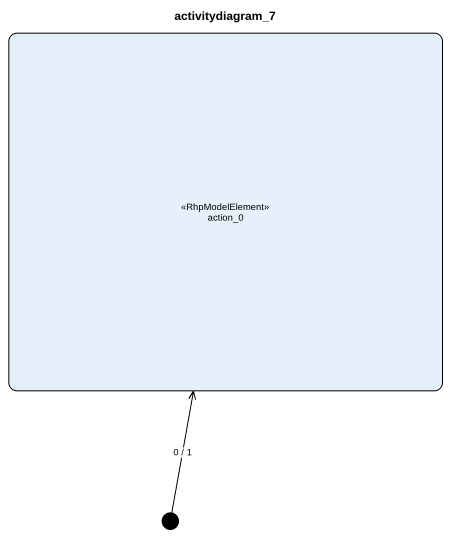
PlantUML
@startuml
title activitydiagram_7
hide empty description
state action_0 <<RhpModelElement>>
[*] -up-> action_0 : 0 / 1
@enduml
